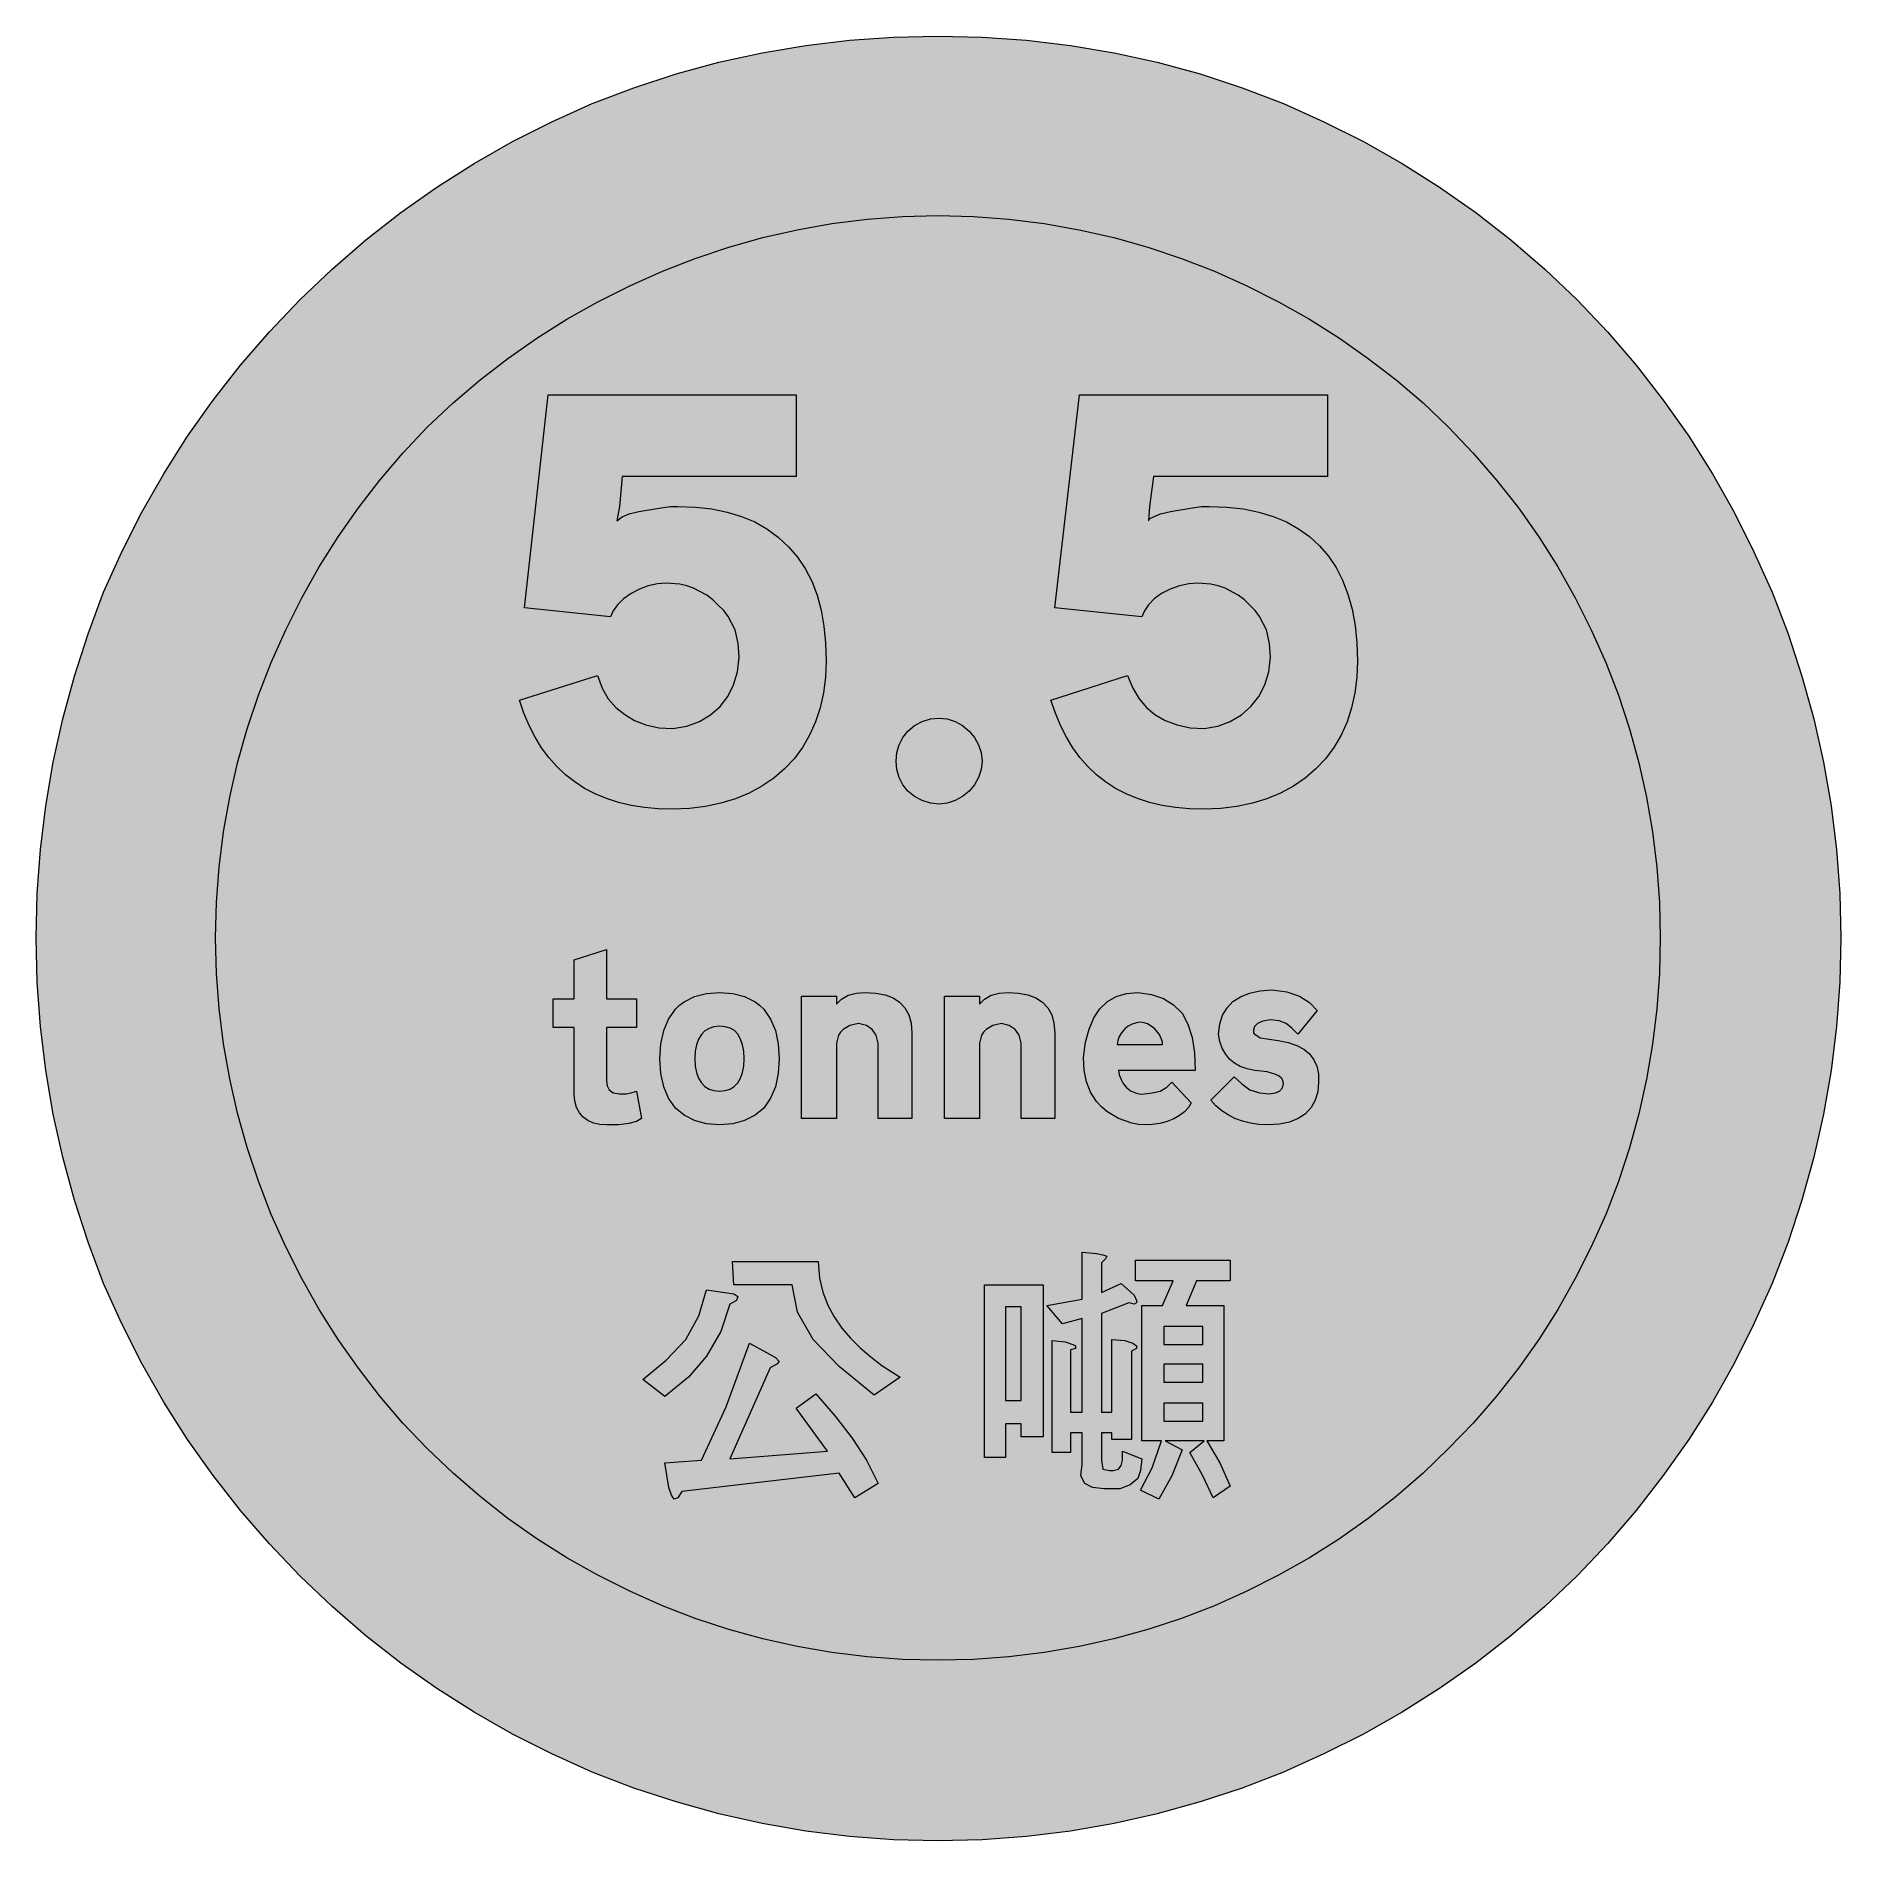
# Model space of a CAD drawing. Header units: metres. Extents: x 160 to 410, y 11 to 261.
import ezdxf

# ---------------------------------------------------------------- set-up
doc = ezdxf.new("R2010")
doc.units = ezdxf.units.M
for name, color, linetype, true_color in [('FILL_BLACK_000000', 7, 'Continuous', 0x000000), ('FILL_RED_FF0000', 7, 'Continuous', 0xff0000), ('FILL_WHITE_FFFFFF', 7, 'Continuous', 0xffffff)]:
    doc.layers.add(name, color=color, linetype=linetype, true_color=true_color)

msp = doc.modelspace()

# ---------------------------------------------------------------- hatches: boundary and pattern name
at = {"layer": 'FILL_BLACK_000000', "true_color": 0x000000}
h = msp.add_hatch(color=7, dxfattribs=at)
h.dxf.hatch_style = 1
h.paths.add_polyline_path([(265.14, 199.98), (241.02, 199.98), (240.66, 195.84), (240.3, 193.86), (241.02, 194.4), (241.99, 194.83), (243.36, 195.12), (246.42, 195.66), (247.72, 195.82), (248.76, 195.84), (251.18, 195.76), (253.45, 195.5), (255.58, 195.07), (257.56, 194.47), (259.39, 193.69), (261.09, 192.73), (262.64, 191.59), (264.06, 190.26), (265.32, 188.83), (266.39, 187.23), (267.29, 185.47), (268.02, 183.55), (268.58, 181.49), (268.97, 179.27), (269.2, 176.92), (269.28, 174.42), (269.19, 172.17), (268.91, 170.01), (268.45, 167.95), (267.82, 166), (267, 164.18), (266.01, 162.47), (264.85, 160.9), (263.52, 159.48), (262.03, 158.21), (260.39, 157.09), (258.62, 156.13), (256.72, 155.34), (254.71, 154.72), (252.58, 154.27), (250.36, 153.99), (248.04, 153.9), (246.03, 153.96), (244.1, 154.14), (242.26, 154.43), (240.52, 154.84), (238.86, 155.38), (237.3, 156.03), (235.83, 156.79), (234.45, 157.68), (233.16, 158.68), (231.97, 159.81), (230.87, 161.05), (229.87, 162.4), (228.96, 163.88), (228.14, 165.48), (227.42, 167.19), (226.8, 169.02), (237.6, 172.44), (238.24, 170.68), (239.08, 169.2), (240.13, 167.98), (241.38, 167.04), (242.72, 166.2), (244.3, 165.58), (246.09, 165.19), (248.04, 165.06), (249.98, 165.41), (251.73, 166.05), (253.27, 166.96), (254.59, 168.12), (255.66, 169.52), (256.47, 171.13), (257, 172.95), (257.22, 174.96), (257.08, 176.85), (256.68, 178.74), (255.71, 180.58), (255.09, 181.42), (254.34, 182.16), (253.6, 182.91), (252.76, 183.53), (250.92, 184.5), (249.97, 184.84), (249.03, 185.06), (247.14, 185.22), (245.9, 185.12), (244.64, 184.84), (243.42, 184.38), (242.28, 183.78), (241.2, 183.05), (240.37, 182.23), (239.77, 181.38), (239.4, 180.54), (227.52, 181.8), (230.76, 211.32), (265.14, 211.32), (265.14, 199.98)])
h = msp.add_hatch(color=7, dxfattribs=at)
h.dxf.hatch_style = 1
h.paths.add_polyline_path([(338.76, 199.98), (314.64, 199.98), (314.1, 195.84), (313.92, 193.86), (314.08, 194.13), (314.64, 194.4), (315.61, 194.83), (316.98, 195.12), (320.04, 195.66), (321.28, 195.82), (322.38, 195.84), (324.81, 195.75), (327.09, 195.5), (329.22, 195.07), (331.21, 194.47), (333.04, 193.7), (334.73, 192.76), (336.26, 191.66), (337.63, 190.39), (338.86, 188.96), (339.92, 187.37), (340.82, 185.61), (341.57, 183.69), (342.15, 181.61), (342.56, 179.37), (342.82, 176.97), (342.9, 174.42), (342.81, 172.17), (342.53, 170.01), (342.07, 167.95), (341.44, 166), (340.62, 164.18), (339.63, 162.47), (338.47, 160.9), (337.14, 159.48), (335.65, 158.21), (334.01, 157.09), (332.24, 156.13), (330.34, 155.34), (328.33, 154.72), (326.2, 154.27), (323.98, 153.99), (321.66, 153.9), (319.62, 153.96), (317.67, 154.14), (315.82, 154.43), (314.06, 154.84), (312.4, 155.38), (310.84, 156.03), (309.37, 156.79), (308, 157.68), (306.73, 158.68), (305.54, 159.81), (304.45, 161.05), (303.46, 162.4), (302.56, 163.88), (301.75, 165.48), (301.04, 167.19), (300.42, 169.02), (311.04, 172.44), (311.78, 170.68), (312.66, 169.2), (313.67, 167.98), (314.82, 167.04), (316.27, 166.2), (317.9, 165.58), (319.71, 165.19), (321.66, 165.06), (323.55, 165.41), (325.27, 166.05), (326.81, 166.96), (328.14, 168.12), (329.23, 169.52), (330.06, 171.13), (330.61, 172.95), (330.84, 174.96), (330.7, 176.85), (330.3, 178.74), (329.33, 180.58), (328.71, 181.42), (327.96, 182.16), (327.22, 182.91), (326.38, 183.53), (324.54, 184.5), (323.57, 184.84), (322.58, 185.06), (320.76, 185.22), (319.52, 185.12), (318.24, 184.84), (316.96, 184.38), (315.72, 183.78), (314.74, 183.05), (313.96, 182.23), (313.39, 181.38), (313.02, 180.54), (300.96, 181.8), (304.38, 211.32), (338.76, 211.32), (338.76, 199.98)])
h = msp.add_hatch(color=7, dxfattribs=at)
h.dxf.hatch_style = 1
h.paths.add_polyline_path([(290.75, 159.38), (290.38, 158.29), (289.82, 157.29), (289.08, 156.42), (288.18, 155.68), (287.14, 155.11), (286.04, 154.75), (284.94, 154.62), (283.73, 154.75), (282.58, 155.11), (281.52, 155.68), (280.62, 156.42), (279.91, 157.29), (279.4, 158.29), (279.1, 159.38), (279, 160.56), (279.1, 161.74), (279.4, 162.83), (279.91, 163.83), (280.62, 164.7), (281.52, 165.51), (282.58, 166.07), (283.73, 166.4), (284.94, 166.5), (286.04, 166.4), (287.14, 166.07), (288.18, 165.51), (289.08, 164.7), (289.82, 163.83), (290.38, 162.83), (290.75, 161.74), (290.88, 160.56), (290.75, 159.38)])
h = msp.add_hatch(color=7, dxfattribs=at)
h.dxf.hatch_style = 1
h.paths.add_polyline_path([(243, 127.62), (243, 123.66), (238.86, 123.66), (238.86, 116.28), (238.97, 115.58), (239.22, 115.02), (239.8, 114.61), (240.66, 114.48), (241.56, 114.48), (242.28, 114.59), (243, 114.84), (243.72, 111.06), (243.01, 110.62), (241.96, 110.34), (240.58, 110.2), (238.86, 110.16), (237.92, 110.23), (237.04, 110.43), (236.25, 110.77), (235.62, 111.24), (235.12, 111.85), (234.72, 112.59), (234.46, 113.47), (234.36, 114.48), (234.36, 123.66), (231.48, 123.66), (231.48, 127.62), (234.36, 127.62), (234.36, 133.02), (238.86, 134.46), (238.86, 127.62), (243, 127.62)])
h = msp.add_hatch(color=7, dxfattribs=at)
h.dxf.hatch_style = 1
h.paths.add_polyline_path([(262.26, 115.45), (261.58, 113.85), (260.64, 112.5), (259.43, 111.53), (257.98, 110.79), (256.34, 110.32), (254.52, 110.16), (252.7, 110.32), (251.05, 110.79), (249.61, 111.53), (248.4, 112.5), (247.45, 113.85), (246.78, 115.45), (246.37, 117.28), (246.24, 119.34), (246.37, 121.4), (246.78, 123.23), (247.45, 124.83), (248.4, 126.18), (248.97, 126.75), (249.61, 127.23), (251.05, 127.96), (252.7, 128.38), (254.52, 128.52), (256.34, 128.38), (257.98, 127.96), (259.43, 127.23), (260.07, 126.75), (260.64, 126.18), (261.58, 124.83), (262.26, 123.23), (262.66, 121.4), (262.8, 119.34), (262.66, 117.28), (262.26, 115.45)])
h.paths.add_polyline_path([(257.69, 121.25), (257.41, 122.05), (257.04, 122.76), (256.57, 123.23), (255.98, 123.57), (255.29, 123.77), (254.52, 123.84), (253.75, 123.76), (253.07, 123.54), (252.49, 123.18), (252, 122.67), (251.61, 122.03), (251.33, 121.26), (251.16, 120.36), (251.1, 119.34), (251.16, 118.32), (251.33, 117.42), (251.61, 116.65), (252, 116.01), (252.49, 115.5), (253.07, 115.14), (253.75, 114.92), (254.52, 114.84), (255.29, 114.92), (255.97, 115.14), (256.55, 115.5), (257.04, 116.01), (257.43, 116.65), (257.71, 117.42), (257.88, 118.32), (257.94, 119.34), (257.88, 120.36), (257.69, 121.25)], flags=16)
h = msp.add_hatch(color=7, dxfattribs=at)
h.dxf.hatch_style = 1
h.paths.add_polyline_path([(276.21, 122.58), (275.67, 123.39), (274.86, 123.93), (273.78, 124.2), (272.57, 123.93), (271.64, 123.39), (271.29, 123.02), (271.02, 122.58), (270.72, 121.5), (270.72, 111.06), (265.86, 111.06), (265.86, 127.98), (270.72, 127.98), (270.72, 126.9), (271.39, 127.6), (272.34, 128.16), (273.44, 128.41), (274.68, 128.52), (276.15, 128.44), (277.44, 128.18), (278.55, 127.75), (279.47, 127.15), (280.2, 126.37), (280.73, 125.41), (281.05, 124.27), (281.16, 122.94), (281.16, 111.06), (276.48, 111.06), (276.48, 120.78), (276.48, 120.85), (276.48, 120.96), (276.48, 121.03), (276.48, 121.14), (276.48, 121.32), (276.48, 121.39), (276.48, 121.5), (276.21, 122.58)])
h = msp.add_hatch(color=7, dxfattribs=at)
h.dxf.hatch_style = 1
h.paths.add_polyline_path([(296.01, 122.58), (295.47, 123.39), (294.66, 123.93), (293.58, 124.2), (292.37, 123.93), (291.44, 123.39), (291.09, 123.02), (290.82, 122.58), (290.52, 121.5), (290.52, 111.06), (285.66, 111.06), (285.66, 127.98), (290.52, 127.98), (290.52, 126.9), (291.2, 127.6), (292.14, 128.16), (293.24, 128.41), (294.48, 128.52), (295.95, 128.44), (297.24, 128.18), (298.35, 127.75), (299.27, 127.15), (300, 126.37), (300.53, 125.41), (300.85, 124.27), (300.96, 122.94), (300.96, 111.06), (296.28, 111.06), (296.28, 120.78), (296.28, 120.96), (296.28, 121.14), (296.28, 121.32), (296.28, 121.5), (296.01, 122.58)])
h = msp.add_hatch(color=7, dxfattribs=at)
h.dxf.hatch_style = 1
h.paths.add_polyline_path([(309.89, 117.09), (310.14, 116.46), (310.43, 115.92), (310.86, 115.38), (311.46, 114.91), (312.12, 114.59), (312.78, 114.44), (313.38, 114.48), (314.46, 114.59), (315.54, 114.84), (316.48, 115.4), (317.16, 116.1), (319.86, 113.22), (319.49, 112.57), (318.95, 111.98), (318.25, 111.46), (317.43, 111.01), (316.51, 110.65), (315.51, 110.38), (314.46, 110.22), (313.38, 110.16), (312.54, 110.22), (311.65, 110.41), (309.78, 111.06), (308.18, 112.03), (307.43, 112.65), (306.72, 113.4), (305.91, 114.69), (305.35, 116.12), (305.02, 117.73), (304.92, 119.52), (305.22, 121.61), (305.7, 123.43), (306.36, 124.98), (307.21, 126.25), (308.25, 127.24), (309.48, 127.95), (310.89, 128.38), (312.48, 128.52), (314.37, 128.25), (316.01, 127.69), (317.42, 126.82), (318.6, 125.64), (319.41, 124.12), (319.97, 122.29), (320.3, 120.15), (320.4, 117.72), (309.78, 117.72), (309.89, 117.09)])
h.paths.add_polyline_path([(315.9, 121.68), (315.45, 122.71), (314.71, 123.57), (313.8, 124.16), (313.32, 124.32), (312.84, 124.38), (312.27, 124.32), (311.69, 124.13), (311.14, 123.85), (310.68, 123.48), (310.21, 122.94), (309.87, 122.4), (309.67, 121.86), (309.6, 121.32), (315.9, 121.32), (315.9, 121.68)], flags=16)
h = msp.add_hatch(color=7, dxfattribs=at)
h.dxf.hatch_style = 1
h.paths.add_polyline_path([(337.38, 114.76), (337.04, 113.58), (336.47, 112.56), (335.68, 111.71), (334.68, 111.04), (333.48, 110.56), (332.07, 110.26), (330.48, 110.16), (329.23, 110.22), (328.05, 110.39), (326.95, 110.67), (325.91, 111.06), (324.96, 111.55), (324.08, 112.13), (323.28, 112.81), (322.56, 113.58), (325.8, 116.82), (326.88, 115.85), (327.96, 115.02), (329.31, 114.61), (330.66, 114.48), (331.52, 114.59), (332.1, 114.84), (332.5, 115.31), (332.64, 115.92), (332.57, 116.3), (332.38, 116.63), (332.05, 116.92), (331.6, 117.16), (330.36, 117.51), (328.68, 117.72), (327.6, 117.92), (326.65, 118.25), (325.84, 118.71), (325.15, 119.29), (324.59, 119.99), (324.15, 120.81), (323.83, 121.73), (323.64, 122.76), (323.82, 124.15), (324.21, 125.36), (324.82, 126.39), (325.64, 127.24), (326.68, 127.91), (327.92, 128.4), (329.37, 128.73), (331.02, 128.88), (333.12, 128.58), (334.85, 127.98), (336.23, 127.11), (337.32, 126), (334.62, 122.76), (333.81, 123.55), (333, 124.2), (332.06, 124.6), (330.84, 124.74), (329.79, 124.54), (329.06, 124.22), (328.64, 123.8), (328.5, 123.3), (328.5, 122.94), (328.59, 122.78), (328.68, 122.76), (329.4, 122.22), (331.92, 121.86), (333.3, 121.59), (334.49, 121.19), (335.47, 120.65), (336.26, 119.99), (336.86, 119.2), (337.26, 118.29), (337.47, 117.26), (337.5, 116.1), (337.38, 114.76)])
h = msp.add_hatch(color=7, dxfattribs=at)
h.dxf.hatch_style = 1
h.paths.add_polyline_path([(306.72, 92.34), (307.62, 92.16), (308.16, 91.98), (307.98, 91.62), (307.44, 91.08), (307.44, 86.94), (310.14, 88.2), (311.94, 86.58), (312.3, 85.86), (312.3, 85.5), (311.94, 85.32), (311.22, 85.5), (307.44, 84.06), (307.44, 70.38), (308.88, 70.38), (308.88, 80.46), (310.68, 80.28), (311.76, 79.92), (312.3, 79.56), (312.3, 79.2), (311.58, 78.84), (311.58, 66.6), (308.88, 66.6), (308.88, 67.5), (307.44, 67.5), (307.44, 63.72), (307.62, 62.46), (308.52, 62.28), (309.06, 62.28), (309.78, 62.46), (310.14, 63), (310.32, 63.72), (310.32, 64.98), (313.02, 63.9), (312.84, 62.28), (312.48, 61.2), (311.4, 60.3), (309.96, 59.76), (307.8, 59.76), (306.18, 59.94), (305.1, 60.48), (304.56, 61.56), (304.74, 63.18), (304.74, 67.5), (303.12, 67.5), (303.12, 64.8), (300.6, 64.8), (300.6, 80.28), (302.4, 80.1), (303.48, 79.74), (303.84, 79.56), (303.84, 79.2), (303.12, 79.02), (303.12, 70.38), (304.74, 70.38), (304.74, 83.34), (302.04, 82.62), (299.88, 85.14), (304.74, 86.04), (304.74, 92.52), (306.72, 92.34)])
h = msp.add_hatch(color=7, dxfattribs=at)
h.dxf.hatch_style = 1
h.paths.add_polyline_path([(268.2, 91.26), (268.38, 88.92), (268.83, 87), (269.51, 85.21), (270.39, 83.56), (271.45, 82.03), (272.66, 80.61), (274.01, 79.28), (275.47, 78.03), (277.02, 76.86), (279.54, 75.24), (275.94, 72.72), (271.08, 76.68), (267.48, 80.46), (265.32, 84.24), (264.6, 88.02), (256.5, 88.02), (256.32, 91.26), (268.2, 91.26)])
h = msp.add_hatch(color=7, dxfattribs=at)
h.dxf.hatch_style = 1
h.paths.add_polyline_path([(319.14, 85.14), (324.36, 85.14), (324.36, 66.42), (322.02, 66.42), (323.82, 63.36), (325.26, 60.12), (322.92, 58.5), (321.48, 61.56), (319.68, 64.8), (321.66, 66.42), (316.26, 66.42), (318.6, 65.16), (317.16, 61.56), (315.36, 58.32), (312.84, 59.58), (314.46, 62.64), (315.72, 66.42), (313.02, 66.42), (313.02, 85.14), (315.9, 85.14), (317.34, 88.56), (312.12, 88.56), (312.12, 91.44), (325.26, 91.44), (325.26, 88.56), (320.58, 88.56), (319.14, 85.14)])
h.paths.add_polyline_path([(316.08, 74.52), (321.48, 74.52), (321.48, 77.04), (316.08, 77.04), (316.08, 74.52)], flags=16)
h.paths.add_polyline_path([(316.08, 82.26), (316.08, 79.74), (321.48, 79.74), (321.48, 82.26), (316.08, 82.26)], flags=16)
h.paths.add_polyline_path([(321.48, 71.64), (316.08, 71.64), (316.08, 69.12), (321.48, 69.12), (321.48, 71.64)], flags=16)
h = msp.add_hatch(color=7, dxfattribs=at)
h.dxf.hatch_style = 1
h.paths.add_polyline_path([(299.34, 66.96), (296.28, 66.96), (296.28, 68.76), (294.12, 68.76), (294.12, 64.08), (291.24, 64.08), (291.24, 88.02), (299.34, 88.02), (299.34, 66.96)])
h.paths.add_polyline_path([(296.28, 84.96), (294.12, 84.96), (294.12, 72), (296.28, 72), (296.28, 84.96)], flags=16)
h = msp.add_hatch(color=7, dxfattribs=at)
h.dxf.hatch_style = 1
h.paths.add_polyline_path([(256.5, 86.76), (257.04, 86.4), (256.86, 85.86), (255.96, 85.32), (254.7, 81.54), (252.72, 78.12), (250.2, 75.24), (246.96, 72.54), (243.9, 74.88), (247.14, 77.58), (249.84, 80.46), (251.64, 83.7), (252.72, 87.3), (255.24, 86.94), (256.5, 86.76)])
h = msp.add_hatch(color=7, dxfattribs=at)
h.dxf.hatch_style = 1
h.paths.add_polyline_path([(262.26, 77.94), (262.8, 77.4), (262.44, 77.04), (261.54, 76.5), (255.96, 63.9), (269.46, 64.98), (265.14, 70.92), (267.84, 72.9), (270.54, 69.84), (272.88, 66.78), (274.86, 63.72), (276.48, 60.48), (273.24, 58.5), (271.08, 61.92), (249.3, 59.4), (248.76, 58.5), (248.22, 58.32), (247.86, 58.86), (247.5, 59.94), (246.96, 63.36), (252, 63.72), (255.42, 71.1), (258.66, 79.92), (261, 78.66), (262.26, 77.94)])
at = {"layer": 'FILL_RED_FF0000', "true_color": 0xff0000}
h = msp.add_hatch(color=7, dxfattribs=at)
h.dxf.hatch_style = 1
h.paths.add_polyline_path([(409.71, 129.94), (409.26, 123.81), (408.5, 117.72), (407.45, 111.67), (406.11, 105.68), (404.47, 99.76), (402.54, 93.93), (400.32, 88.2), (397.82, 82.59), (395.06, 77.11), (392.05, 71.78), (388.78, 66.6), (385.26, 61.59), (381.51, 56.76), (377.53, 52.13), (373.32, 47.7), (368.83, 43.43), (364.15, 39.4), (359.29, 35.62), (354.26, 32.08), (349.07, 28.8), (343.73, 25.78), (338.25, 23.02), (332.64, 20.52), (326.91, 18.3), (321.08, 16.37), (315.16, 14.73), (309.17, 13.39), (303.12, 12.34), (297.03, 11.58), (290.9, 11.13), (284.76, 10.98), (278.63, 11.13), (272.52, 11.58), (266.45, 12.34), (260.41, 13.39), (254.43, 14.73), (248.51, 16.37), (242.66, 18.3), (236.88, 20.52), (231.28, 23.02), (225.82, 25.78), (220.51, 28.8), (215.35, 32.08), (210.35, 35.62), (205.52, 39.4), (200.86, 43.43), (196.38, 47.7), (192.16, 52.13), (188.16, 56.76), (184.38, 61.59), (180.83, 66.6), (177.53, 71.78), (174.48, 77.11), (171.7, 82.59), (169.2, 88.2), (167.04, 93.93), (165.16, 99.76), (163.55, 105.68), (162.22, 111.67), (161.19, 117.72), (160.44, 123.81), (159.99, 129.94), (159.84, 136.08), (159.99, 142.21), (160.44, 148.32), (161.19, 154.39), (162.22, 160.42), (163.55, 166.41), (165.16, 172.33), (167.04, 178.18), (169.2, 183.96), (171.7, 189.57), (174.48, 195.05), (177.53, 200.38), (180.83, 205.56), (184.38, 210.57), (188.16, 215.4), (192.16, 220.03), (196.38, 224.46), (200.86, 228.73), (205.52, 232.76), (210.35, 236.54), (215.35, 240.07), (220.51, 243.36), (225.82, 246.38), (231.28, 249.14), (236.88, 251.64), (242.66, 253.85), (248.51, 255.76), (254.43, 257.37), (260.41, 258.68), (266.45, 259.7), (272.52, 260.42), (278.63, 260.86), (284.76, 261), (290.9, 260.86), (297.03, 260.42), (303.12, 259.7), (309.17, 258.68), (315.16, 257.37), (321.08, 255.76), (326.91, 253.85), (332.64, 251.64), (338.25, 249.14), (343.73, 246.38), (349.07, 243.36), (354.26, 240.07), (359.29, 236.54), (364.15, 232.76), (368.83, 228.73), (373.32, 224.46), (377.53, 220.03), (381.51, 215.4), (385.26, 210.57), (388.78, 205.56), (392.05, 200.38), (395.06, 195.05), (397.82, 189.57), (400.32, 183.96), (402.54, 178.18), (404.47, 172.33), (406.11, 166.41), (407.45, 160.42), (408.5, 154.39), (409.26, 148.32), (409.71, 142.21), (409.86, 136.08), (409.71, 129.94)])
at = {"layer": 'FILL_WHITE_FFFFFF', "true_color": 0xffffff}
h = msp.add_hatch(color=7, dxfattribs=at)
h.dxf.hatch_style = 1
h.paths.add_polyline_path([(384.72, 131.15), (384.37, 126.24), (383.78, 121.35), (382.95, 116.5), (381.89, 111.71), (380.59, 106.97), (379.05, 102.31), (377.28, 97.74), (375.28, 93.26), (373.07, 88.88), (370.64, 84.61), (368.01, 80.46), (365.18, 76.45), (362.14, 72.58), (358.92, 68.87), (355.5, 65.34), (351.97, 61.92), (348.26, 58.7), (344.39, 55.66), (340.38, 52.83), (336.23, 50.2), (331.96, 47.77), (327.58, 45.56), (323.1, 43.56), (318.53, 41.79), (313.87, 40.25), (309.13, 38.95), (304.33, 37.89), (299.49, 37.06), (294.6, 36.47), (289.69, 36.12), (284.76, 36), (279.84, 36.12), (274.95, 36.47), (270.09, 37.06), (265.27, 37.89), (260.51, 38.95), (255.8, 40.25), (251.16, 41.79), (246.6, 43.56), (242.07, 45.56), (237.66, 47.77), (233.38, 50.2), (229.23, 52.83), (225.21, 55.66), (221.34, 58.7), (217.61, 61.92), (214.02, 65.34), (210.66, 68.87), (207.48, 72.58), (204.48, 76.45), (201.67, 80.46), (199.05, 84.61), (196.63, 88.88), (194.42, 93.26), (192.42, 97.74), (190.64, 102.36), (189.08, 107.05), (187.76, 111.79), (186.66, 116.57), (185.8, 121.4), (185.18, 126.27), (184.81, 131.16), (184.68, 136.08), (184.81, 141), (185.18, 145.89), (185.8, 150.75), (186.66, 155.56), (187.76, 160.33), (189.08, 165.04), (190.64, 169.68), (192.42, 174.24), (194.42, 178.77), (196.63, 183.18), (199.05, 187.46), (201.67, 191.61), (204.48, 195.63), (207.48, 199.5), (210.66, 203.23), (214.02, 206.82), (217.61, 210.18), (221.34, 213.36), (225.21, 216.36), (229.23, 219.17), (233.38, 221.79), (237.66, 224.21), (242.07, 226.42), (246.6, 228.42), (251.16, 230.2), (255.8, 231.76), (260.51, 233.08), (265.27, 234.18), (270.09, 235.04), (274.95, 235.66), (279.84, 236.03), (284.76, 236.16), (289.69, 236.03), (294.6, 235.66), (299.49, 235.04), (304.33, 234.18), (309.13, 233.08), (313.87, 231.76), (318.53, 230.2), (323.1, 228.42), (327.58, 226.42), (331.96, 224.21), (336.23, 221.79), (340.38, 219.17), (344.39, 216.36), (348.26, 213.36), (351.97, 210.18), (355.5, 206.82), (358.92, 203.23), (362.14, 199.5), (365.18, 195.63), (368.01, 191.61), (370.64, 187.46), (373.07, 183.18), (375.28, 178.77), (377.28, 174.24), (379.05, 169.68), (380.59, 165.04), (381.89, 160.33), (382.95, 155.56), (383.78, 150.75), (384.37, 145.89), (384.72, 141), (384.84, 136.08), (384.72, 131.15)])

# ---------------------------------------------------------------- linework, layer by layer
at = {"layer": 'FILL_BLACK_000000', "lineweight": 0, "true_color": 0x000000}
for points in [[(265.14, 199.98), (241.02, 199.98), (240.66, 195.84), (240.3, 193.86), (241.02, 194.4), (241.99, 194.83), (243.36, 195.12), (246.42, 195.66), (247.72, 195.82), (248.76, 195.84), (251.18, 195.76), (253.45, 195.5), (255.58, 195.07), (257.56, 194.47), (259.39, 193.69), (261.09, 192.73), (262.64, 191.59), (264.06, 190.26), (265.32, 188.83), (266.39, 187.23), (267.29, 185.47), (268.02, 183.55), (268.58, 181.49), (268.97, 179.27), (269.2, 176.92), (269.28, 174.42), (269.19, 172.17), (268.91, 170.01), (268.45, 167.95), (267.82, 166), (267, 164.18), (266.01, 162.47), (264.85, 160.9), (263.52, 159.48), (262.03, 158.21), (260.39, 157.09), (258.62, 156.13), (256.72, 155.34), (254.71, 154.72), (252.58, 154.27), (250.36, 153.99), (248.04, 153.9), (246.03, 153.96), (244.1, 154.14), (242.26, 154.43), (240.52, 154.84), (238.86, 155.38), (237.3, 156.03), (235.83, 156.79), (234.45, 157.68), (233.16, 158.68), (231.97, 159.81), (230.87, 161.05), (229.87, 162.4), (228.96, 163.88), (228.14, 165.48), (227.42, 167.19), (226.8, 169.02), (237.6, 172.44), (238.24, 170.68), (239.08, 169.2), (240.13, 167.98), (241.38, 167.04), (242.72, 166.2), (244.3, 165.58), (246.09, 165.19), (248.04, 165.06), (249.98, 165.41), (251.73, 166.05), (253.27, 166.96), (254.59, 168.12), (255.66, 169.52), (256.47, 171.13), (257, 172.95), (257.22, 174.96), (257.08, 176.85), (256.68, 178.74), (255.71, 180.58), (255.09, 181.42), (254.34, 182.16), (253.6, 182.91), (252.76, 183.53), (250.92, 184.5), (249.97, 184.84), (249.03, 185.06), (247.14, 185.22), (245.9, 185.12), (244.64, 184.84), (243.42, 184.38), (242.28, 183.78), (241.2, 183.05), (240.37, 182.23), (239.77, 181.38), (239.4, 180.54), (227.52, 181.8), (230.76, 211.32), (265.14, 211.32)], [(338.76, 199.98), (314.64, 199.98), (314.1, 195.84), (313.92, 193.86), (314.08, 194.13), (314.64, 194.4), (315.61, 194.83), (316.98, 195.12), (320.04, 195.66), (321.28, 195.82), (322.38, 195.84), (324.81, 195.75), (327.09, 195.5), (329.22, 195.07), (331.21, 194.47), (333.04, 193.7), (334.73, 192.76), (336.26, 191.66), (337.63, 190.39), (338.86, 188.96), (339.92, 187.37), (340.82, 185.61), (341.57, 183.69), (342.15, 181.61), (342.56, 179.37), (342.82, 176.97), (342.9, 174.42), (342.81, 172.17), (342.53, 170.01), (342.07, 167.95), (341.44, 166), (340.62, 164.18), (339.63, 162.47), (338.47, 160.9), (337.14, 159.48), (335.65, 158.21), (334.01, 157.09), (332.24, 156.13), (330.34, 155.34), (328.33, 154.72), (326.2, 154.27), (323.98, 153.99), (321.66, 153.9), (319.62, 153.96), (317.67, 154.14), (315.82, 154.43), (314.06, 154.84), (312.4, 155.38), (310.84, 156.03), (309.37, 156.79), (308, 157.68), (306.73, 158.68), (305.54, 159.81), (304.45, 161.05), (303.46, 162.4), (302.56, 163.88), (301.75, 165.48), (301.04, 167.19), (300.42, 169.02), (311.04, 172.44), (311.78, 170.68), (312.66, 169.2), (313.67, 167.98), (314.82, 167.04), (316.27, 166.2), (317.9, 165.58), (319.71, 165.19), (321.66, 165.06), (323.55, 165.41), (325.27, 166.05), (326.81, 166.96), (328.14, 168.12), (329.23, 169.52), (330.06, 171.13), (330.61, 172.95), (330.84, 174.96), (330.7, 176.85), (330.3, 178.74), (329.33, 180.58), (328.71, 181.42), (327.96, 182.16), (327.22, 182.91), (326.38, 183.53), (324.54, 184.5), (323.57, 184.84), (322.58, 185.06), (320.76, 185.22), (319.52, 185.12), (318.24, 184.84), (316.96, 184.38), (315.72, 183.78), (314.74, 183.05), (313.96, 182.23), (313.39, 181.38), (313.02, 180.54), (300.96, 181.8), (304.38, 211.32), (338.76, 211.32)], [(290.75, 159.38), (290.38, 158.29), (289.82, 157.29), (289.08, 156.42), (288.18, 155.68), (287.14, 155.11), (286.04, 154.75), (284.94, 154.62), (283.73, 154.75), (282.58, 155.11), (281.52, 155.68), (280.62, 156.42), (279.91, 157.29), (279.4, 158.29), (279.1, 159.38), (279, 160.56), (279.1, 161.74), (279.4, 162.83), (279.91, 163.83), (280.62, 164.7), (281.52, 165.51), (282.58, 166.07), (283.73, 166.4), (284.94, 166.5), (286.04, 166.4), (287.14, 166.07), (288.18, 165.51), (289.08, 164.7), (289.82, 163.83), (290.38, 162.83), (290.75, 161.74), (290.88, 160.56)], [(243, 127.62), (243, 123.66), (238.86, 123.66), (238.86, 116.28), (238.97, 115.58), (239.22, 115.02), (239.8, 114.61), (240.66, 114.48), (241.56, 114.48), (242.28, 114.59), (243, 114.84), (243.72, 111.06), (243.01, 110.62), (241.96, 110.34), (240.58, 110.2), (238.86, 110.16), (237.92, 110.23), (237.04, 110.43), (236.25, 110.77), (235.62, 111.24), (235.12, 111.85), (234.72, 112.59), (234.46, 113.47), (234.36, 114.48), (234.36, 123.66), (231.48, 123.66), (231.48, 127.62), (234.36, 127.62), (234.36, 133.02), (238.86, 134.46), (238.86, 127.62)], [(262.26, 115.45), (261.58, 113.85), (260.64, 112.5), (259.43, 111.53), (257.98, 110.79), (256.34, 110.32), (254.52, 110.16), (252.7, 110.32), (251.05, 110.79), (249.61, 111.53), (248.4, 112.5), (247.45, 113.85), (246.78, 115.45), (246.37, 117.28), (246.24, 119.34), (246.37, 121.4), (246.78, 123.23), (247.45, 124.83), (248.4, 126.18), (248.97, 126.75), (249.61, 127.23), (251.05, 127.96), (252.7, 128.38), (254.52, 128.52), (256.34, 128.38), (257.98, 127.96), (259.43, 127.23), (260.07, 126.75), (260.64, 126.18), (261.58, 124.83), (262.26, 123.23), (262.66, 121.4), (262.8, 119.34), (262.66, 117.28)], [(276.21, 122.58), (275.67, 123.39), (274.86, 123.93), (273.78, 124.2), (272.57, 123.93), (271.64, 123.39), (271.29, 123.02), (271.02, 122.58), (270.72, 121.5), (270.72, 111.06), (265.86, 111.06), (265.86, 127.98), (270.72, 127.98), (270.72, 126.9), (271.39, 127.6), (272.34, 128.16), (273.44, 128.41), (274.68, 128.52), (276.15, 128.44), (277.44, 128.18), (278.55, 127.75), (279.47, 127.15), (280.2, 126.37), (280.73, 125.41), (281.05, 124.27), (281.16, 122.94), (281.16, 111.06), (276.48, 111.06), (276.48, 120.78), (276.48, 120.85), (276.48, 120.96), (276.48, 121.03), (276.48, 121.14), (276.48, 121.32), (276.48, 121.39), (276.48, 121.5)], [(296.01, 122.58), (295.47, 123.39), (294.66, 123.93), (293.58, 124.2), (292.37, 123.93), (291.44, 123.39), (291.09, 123.02), (290.82, 122.58), (290.52, 121.5), (290.52, 111.06), (285.66, 111.06), (285.66, 127.98), (290.52, 127.98), (290.52, 126.9), (291.2, 127.6), (292.14, 128.16), (293.24, 128.41), (294.48, 128.52), (295.95, 128.44), (297.24, 128.18), (298.35, 127.75), (299.27, 127.15), (300, 126.37), (300.53, 125.41), (300.85, 124.27), (300.96, 122.94), (300.96, 111.06), (296.28, 111.06), (296.28, 120.78), (296.28, 120.96), (296.28, 121.14), (296.28, 121.32), (296.28, 121.5)], [(309.89, 117.09), (310.14, 116.46), (310.43, 115.92), (310.86, 115.38), (311.46, 114.91), (312.12, 114.59), (312.78, 114.44), (313.38, 114.48), (314.46, 114.59), (315.54, 114.84), (316.48, 115.4), (317.16, 116.1), (319.86, 113.22), (319.49, 112.57), (318.95, 111.98), (318.25, 111.46), (317.43, 111.01), (316.51, 110.65), (315.51, 110.38), (314.46, 110.22), (313.38, 110.16), (312.54, 110.22), (311.65, 110.41), (309.78, 111.06), (308.18, 112.03), (307.43, 112.65), (306.72, 113.4), (305.91, 114.69), (305.35, 116.12), (305.02, 117.73), (304.92, 119.52), (305.22, 121.61), (305.7, 123.43), (306.36, 124.98), (307.21, 126.25), (308.25, 127.24), (309.48, 127.95), (310.89, 128.38), (312.48, 128.52), (314.37, 128.25), (316.01, 127.69), (317.42, 126.82), (318.6, 125.64), (319.41, 124.12), (319.97, 122.29), (320.3, 120.15), (320.4, 117.72), (309.78, 117.72)], [(337.38, 114.76), (337.04, 113.58), (336.47, 112.56), (335.68, 111.71), (334.68, 111.04), (333.48, 110.56), (332.07, 110.26), (330.48, 110.16), (329.23, 110.22), (328.05, 110.39), (326.95, 110.67), (325.91, 111.06), (324.96, 111.55), (324.08, 112.13), (323.28, 112.81), (322.56, 113.58), (325.8, 116.82), (326.88, 115.85), (327.96, 115.02), (329.31, 114.61), (330.66, 114.48), (331.52, 114.59), (332.1, 114.84), (332.5, 115.31), (332.64, 115.92), (332.57, 116.3), (332.38, 116.63), (332.05, 116.92), (331.6, 117.16), (330.36, 117.51), (328.68, 117.72), (327.6, 117.92), (326.65, 118.25), (325.84, 118.71), (325.15, 119.29), (324.59, 119.99), (324.15, 120.81), (323.83, 121.73), (323.64, 122.76), (323.82, 124.15), (324.21, 125.36), (324.82, 126.39), (325.64, 127.24), (326.68, 127.91), (327.92, 128.4), (329.37, 128.73), (331.02, 128.88), (333.12, 128.58), (334.85, 127.98), (336.23, 127.11), (337.32, 126), (334.62, 122.76), (333.81, 123.55), (333, 124.2), (332.06, 124.6), (330.84, 124.74), (329.79, 124.54), (329.06, 124.22), (328.64, 123.8), (328.5, 123.3), (328.5, 122.94), (328.59, 122.78), (328.68, 122.76), (329.4, 122.22), (331.92, 121.86), (333.3, 121.59), (334.49, 121.19), (335.47, 120.65), (336.26, 119.99), (336.86, 119.2), (337.26, 118.29), (337.47, 117.26), (337.5, 116.1)], [(257.69, 121.25), (257.41, 122.05), (257.04, 122.76), (256.57, 123.23), (255.98, 123.57), (255.29, 123.77), (254.52, 123.84), (253.75, 123.76), (253.07, 123.54), (252.49, 123.18), (252, 122.67), (251.61, 122.03), (251.33, 121.26), (251.16, 120.36), (251.1, 119.34), (251.16, 118.32), (251.33, 117.42), (251.61, 116.65), (252, 116.01), (252.49, 115.5), (253.07, 115.14), (253.75, 114.92), (254.52, 114.84), (255.29, 114.92), (255.97, 115.14), (256.55, 115.5), (257.04, 116.01), (257.43, 116.65), (257.71, 117.42), (257.88, 118.32), (257.94, 119.34), (257.88, 120.36)], [(315.9, 121.68), (315.45, 122.71), (314.71, 123.57), (313.8, 124.16), (313.32, 124.32), (312.84, 124.38), (312.27, 124.32), (311.69, 124.13), (311.14, 123.85), (310.68, 123.48), (310.21, 122.94), (309.87, 122.4), (309.67, 121.86), (309.6, 121.32), (315.9, 121.32)], [(306.72, 92.34), (307.62, 92.16), (308.16, 91.98), (307.98, 91.62), (307.44, 91.08), (307.44, 86.94), (310.14, 88.2), (311.94, 86.58), (312.3, 85.86), (312.3, 85.5), (311.94, 85.32), (311.22, 85.5), (307.44, 84.06), (307.44, 70.38), (308.88, 70.38), (308.88, 80.46), (310.68, 80.28), (311.76, 79.92), (312.3, 79.56), (312.3, 79.2), (311.58, 78.84), (311.58, 66.6), (308.88, 66.6), (308.88, 67.5), (307.44, 67.5), (307.44, 63.72), (307.62, 62.46), (308.52, 62.28), (309.06, 62.28), (309.78, 62.46), (310.14, 63), (310.32, 63.72), (310.32, 64.98), (313.02, 63.9), (312.84, 62.28), (312.48, 61.2), (311.4, 60.3), (309.96, 59.76), (307.8, 59.76), (306.18, 59.94), (305.1, 60.48), (304.56, 61.56), (304.74, 63.18), (304.74, 67.5), (303.12, 67.5), (303.12, 64.8), (300.6, 64.8), (300.6, 80.28), (302.4, 80.1), (303.48, 79.74), (303.84, 79.56), (303.84, 79.2), (303.12, 79.02), (303.12, 70.38), (304.74, 70.38), (304.74, 83.34), (302.04, 82.62), (299.88, 85.14), (304.74, 86.04), (304.74, 92.52)], [(268.2, 91.26), (268.38, 88.92), (268.83, 87), (269.51, 85.21), (270.39, 83.56), (271.45, 82.03), (272.66, 80.61), (274.01, 79.28), (275.47, 78.03), (277.02, 76.86), (279.54, 75.24), (275.94, 72.72), (271.08, 76.68), (267.48, 80.46), (265.32, 84.24), (264.6, 88.02), (256.5, 88.02), (256.32, 91.26)], [(319.14, 85.14), (324.36, 85.14), (324.36, 66.42), (322.02, 66.42), (323.82, 63.36), (325.26, 60.12), (322.92, 58.5), (321.48, 61.56), (319.68, 64.8), (321.66, 66.42), (316.26, 66.42), (318.6, 65.16), (317.16, 61.56), (315.36, 58.32), (312.84, 59.58), (314.46, 62.64), (315.72, 66.42), (313.02, 66.42), (313.02, 85.14), (315.9, 85.14), (317.34, 88.56), (312.12, 88.56), (312.12, 91.44), (325.26, 91.44), (325.26, 88.56), (320.58, 88.56)], [(299.34, 66.96), (296.28, 66.96), (296.28, 68.76), (294.12, 68.76), (294.12, 64.08), (291.24, 64.08), (291.24, 88.02), (299.34, 88.02)], [(256.5, 86.76), (257.04, 86.4), (256.86, 85.86), (255.96, 85.32), (254.7, 81.54), (252.72, 78.12), (250.2, 75.24), (246.96, 72.54), (243.9, 74.88), (247.14, 77.58), (249.84, 80.46), (251.64, 83.7), (252.72, 87.3), (255.24, 86.94)], [(296.28, 84.96), (294.12, 84.96), (294.12, 72), (296.28, 72)], [(316.08, 82.26), (316.08, 79.74), (321.48, 79.74), (321.48, 82.26)], [(262.26, 77.94), (262.8, 77.4), (262.44, 77.04), (261.54, 76.5), (255.96, 63.9), (269.46, 64.98), (265.14, 70.92), (267.84, 72.9), (270.54, 69.84), (272.88, 66.78), (274.86, 63.72), (276.48, 60.48), (273.24, 58.5), (271.08, 61.92), (249.3, 59.4), (248.76, 58.5), (248.22, 58.32), (247.86, 58.86), (247.5, 59.94), (246.96, 63.36), (252, 63.72), (255.42, 71.1), (258.66, 79.92), (261, 78.66)], [(316.08, 74.52), (321.48, 74.52), (321.48, 77.04), (316.08, 77.04)], [(321.48, 71.64), (316.08, 71.64), (316.08, 69.12), (321.48, 69.12)]]:
    msp.add_lwpolyline(points, close=True, dxfattribs=at)
at = {"layer": 'FILL_RED_FF0000', "lineweight": 0, "true_color": 0xff0000}
msp.add_lwpolyline([(409.71, 129.94), (409.26, 123.81), (408.5, 117.72), (407.45, 111.67), (406.11, 105.68), (404.47, 99.76), (402.54, 93.93), (400.32, 88.2), (397.82, 82.59), (395.06, 77.11), (392.05, 71.78), (388.78, 66.6), (385.26, 61.59), (381.51, 56.76), (377.53, 52.13), (373.32, 47.7), (368.83, 43.43), (364.15, 39.4), (359.29, 35.62), (354.26, 32.08), (349.07, 28.8), (343.73, 25.78), (338.25, 23.02), (332.64, 20.52), (326.91, 18.3), (321.08, 16.37), (315.16, 14.73), (309.17, 13.39), (303.12, 12.34), (297.03, 11.58), (290.9, 11.13), (284.76, 10.98), (278.63, 11.13), (272.52, 11.58), (266.45, 12.34), (260.41, 13.39), (254.43, 14.73), (248.51, 16.37), (242.66, 18.3), (236.88, 20.52), (231.28, 23.02), (225.82, 25.78), (220.51, 28.8), (215.35, 32.08), (210.35, 35.62), (205.52, 39.4), (200.86, 43.43), (196.38, 47.7), (192.16, 52.13), (188.16, 56.76), (184.38, 61.59), (180.83, 66.6), (177.53, 71.78), (174.48, 77.11), (171.7, 82.59), (169.2, 88.2), (167.04, 93.93), (165.16, 99.76), (163.55, 105.68), (162.22, 111.67), (161.19, 117.72), (160.44, 123.81), (159.99, 129.94), (159.84, 136.08), (159.99, 142.21), (160.44, 148.32), (161.19, 154.39), (162.22, 160.42), (163.55, 166.41), (165.16, 172.33), (167.04, 178.18), (169.2, 183.96), (171.7, 189.57), (174.48, 195.05), (177.53, 200.38), (180.83, 205.56), (184.38, 210.57), (188.16, 215.4), (192.16, 220.03), (196.38, 224.46), (200.86, 228.73), (205.52, 232.76), (210.35, 236.54), (215.35, 240.07), (220.51, 243.36), (225.82, 246.38), (231.28, 249.14), (236.88, 251.64), (242.66, 253.85), (248.51, 255.76), (254.43, 257.37), (260.41, 258.68), (266.45, 259.7), (272.52, 260.42), (278.63, 260.86), (284.76, 261), (290.9, 260.86), (297.03, 260.42), (303.12, 259.7), (309.17, 258.68), (315.16, 257.37), (321.08, 255.76), (326.91, 253.85), (332.64, 251.64), (338.25, 249.14), (343.73, 246.38), (349.07, 243.36), (354.26, 240.07), (359.29, 236.54), (364.15, 232.76), (368.83, 228.73), (373.32, 224.46), (377.53, 220.03), (381.51, 215.4), (385.26, 210.57), (388.78, 205.56), (392.05, 200.38), (395.06, 195.05), (397.82, 189.57), (400.32, 183.96), (402.54, 178.18), (404.47, 172.33), (406.11, 166.41), (407.45, 160.42), (408.5, 154.39), (409.26, 148.32), (409.71, 142.21), (409.86, 136.08)], close=True, dxfattribs=at)
at = {"layer": 'FILL_WHITE_FFFFFF', "lineweight": 0, "true_color": 0xff0000}
msp.add_lwpolyline([(384.72, 131.15), (384.37, 126.24), (383.78, 121.35), (382.95, 116.5), (381.89, 111.71), (380.59, 106.97), (379.05, 102.31), (377.28, 97.74), (375.28, 93.26), (373.07, 88.88), (370.64, 84.61), (368.01, 80.46), (365.18, 76.45), (362.14, 72.58), (358.92, 68.87), (355.5, 65.34), (351.97, 61.92), (348.26, 58.7), (344.39, 55.66), (340.38, 52.83), (336.23, 50.2), (331.96, 47.77), (327.58, 45.56), (323.1, 43.56), (318.53, 41.79), (313.87, 40.25), (309.13, 38.95), (304.33, 37.89), (299.49, 37.06), (294.6, 36.47), (289.69, 36.12), (284.76, 36), (279.84, 36.12), (274.95, 36.47), (270.09, 37.06), (265.27, 37.89), (260.51, 38.95), (255.8, 40.25), (251.16, 41.79), (246.6, 43.56), (242.07, 45.56), (237.66, 47.77), (233.38, 50.2), (229.23, 52.83), (225.21, 55.66), (221.34, 58.7), (217.61, 61.92), (214.02, 65.34), (210.66, 68.87), (207.48, 72.58), (204.48, 76.45), (201.67, 80.46), (199.05, 84.61), (196.63, 88.88), (194.42, 93.26), (192.42, 97.74), (190.64, 102.36), (189.08, 107.05), (187.76, 111.79), (186.66, 116.57), (185.8, 121.4), (185.18, 126.27), (184.81, 131.16), (184.68, 136.08), (184.81, 141), (185.18, 145.89), (185.8, 150.75), (186.66, 155.56), (187.76, 160.33), (189.08, 165.04), (190.64, 169.68), (192.42, 174.24), (194.42, 178.77), (196.63, 183.18), (199.05, 187.46), (201.67, 191.61), (204.48, 195.63), (207.48, 199.5), (210.66, 203.23), (214.02, 206.82), (217.61, 210.18), (221.34, 213.36), (225.21, 216.36), (229.23, 219.17), (233.38, 221.79), (237.66, 224.21), (242.07, 226.42), (246.6, 228.42), (251.16, 230.2), (255.8, 231.76), (260.51, 233.08), (265.27, 234.18), (270.09, 235.04), (274.95, 235.66), (279.84, 236.03), (284.76, 236.16), (289.69, 236.03), (294.6, 235.66), (299.49, 235.04), (304.33, 234.18), (309.13, 233.08), (313.87, 231.76), (318.53, 230.2), (323.1, 228.42), (327.58, 226.42), (331.96, 224.21), (336.23, 221.79), (340.38, 219.17), (344.39, 216.36), (348.26, 213.36), (351.97, 210.18), (355.5, 206.82), (358.92, 203.23), (362.14, 199.5), (365.18, 195.63), (368.01, 191.61), (370.64, 187.46), (373.07, 183.18), (375.28, 178.77), (377.28, 174.24), (379.05, 169.68), (380.59, 165.04), (381.89, 160.33), (382.95, 155.56), (383.78, 150.75), (384.37, 145.89), (384.72, 141), (384.84, 136.08)], close=True, dxfattribs=at)

doc.saveas('drawing.dxf')
